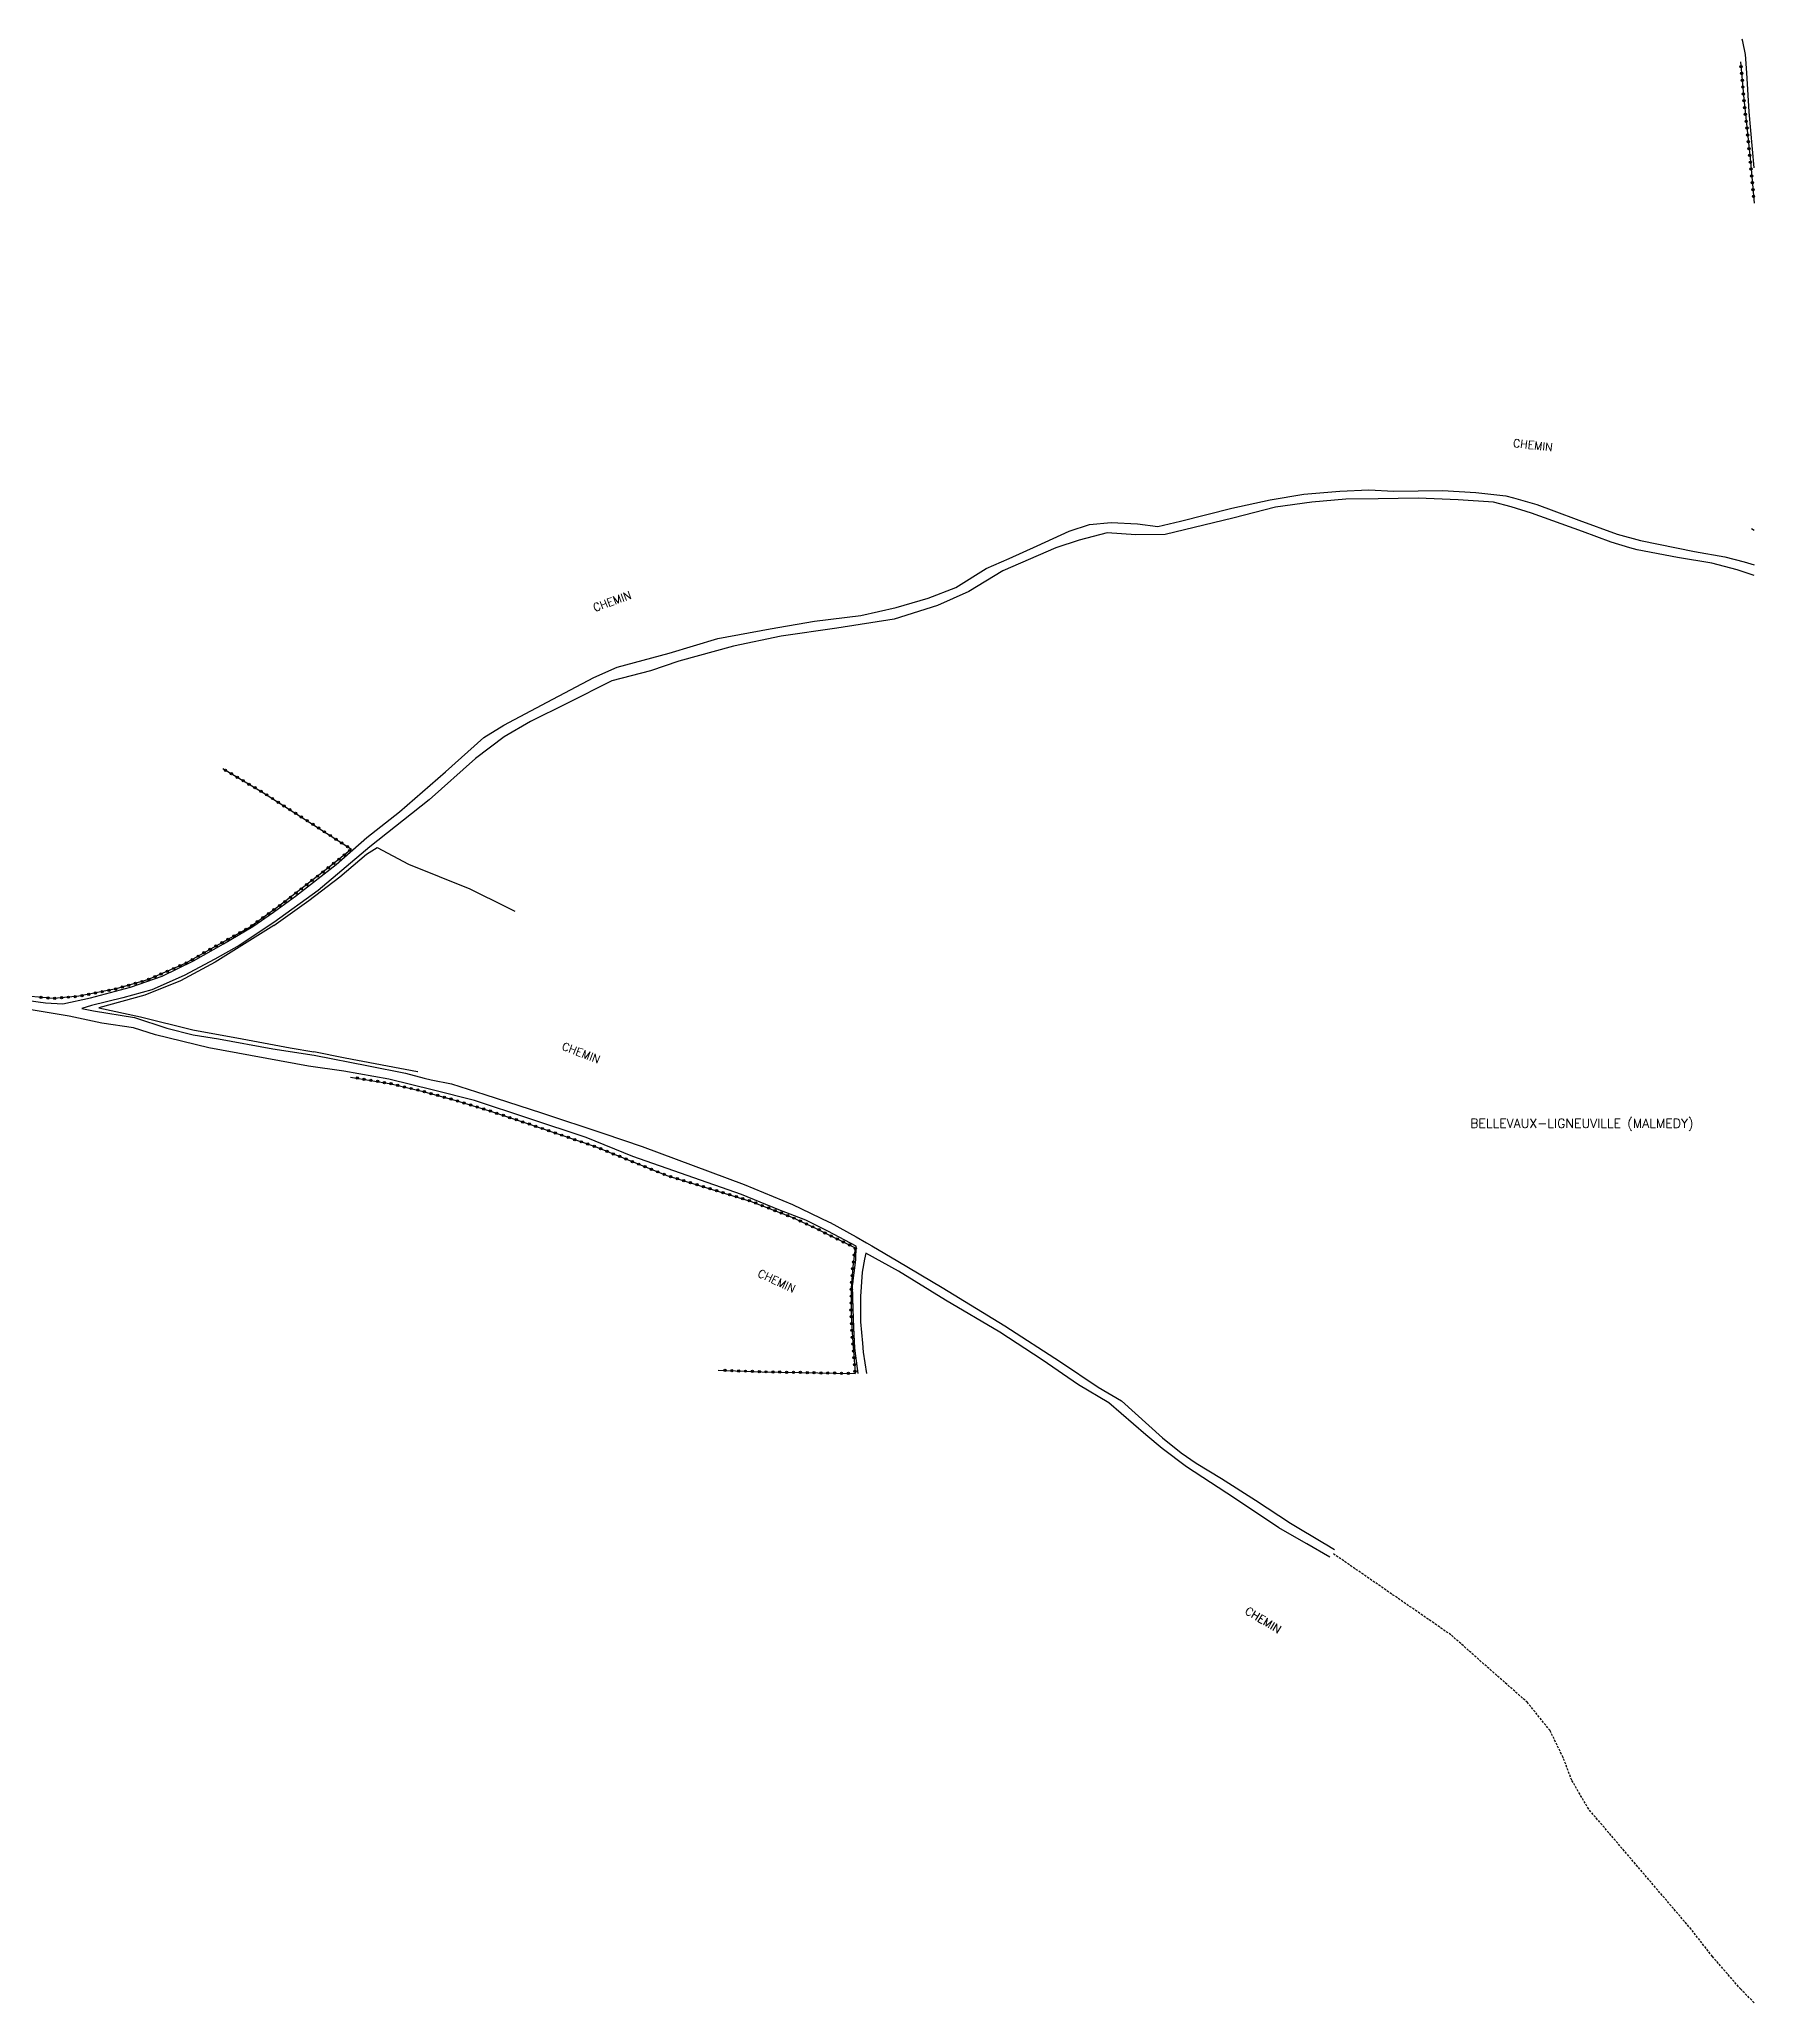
# Model space of a CAD drawing. Header units: millimetres. Extents: x 266999 to 268000, y 119000 to 120000.
# Drawn here: x 267624.9 to 268000.1, y 119570.6 to 120000 of the extents above; entities that cross this region are included whole.
import ezdxf
from ezdxf.enums import TextEntityAlignment as Align

# ---------------------------------------------------------------- set-up
doc = ezdxf.new("R2010")
doc.units = ezdxf.units.MM
doc.linetypes.add('DASHED', pattern=[0.75, 0.5, -0.25])
doc.layers.get('0').update_dxf_attribs({"linetype": 'CONTINUOUS'})
for name, color, linetype in [('W0070', 7, 'DASHED'), ('W0071', 7, 'CONTINUOUS'), ('W0323', 7, 'CONTINUOUS'), ('W0330', 7, 'CONTINUOUS'), ('W0980', 7, 'CONTINUOUS'), ('W0989', 7, 'CONTINUOUS')]:
    doc.layers.add(name, color=color, linetype=linetype)
doc.styles.get("Standard").update_dxf_attribs({"font": 'romans.shx', "width": 0.85})

# ---------------------------------------------------------------- blocks, each defined once
blk = doc.blocks.new('t323o')
at = {"color": 0, "linetype": 'Continuous'}
for radius in [0.25, 0.15]:
    blk.add_circle((0, 0), radius, dxfattribs=at)

msp = doc.modelspace()

# ---------------------------------------------------------------- linework, layer by layer
at = {"layer": 'W0070'}
msp.add_lwpolyline([(268000, 119570.64), (267997.09, 119573.57), (267990.88, 119580.75), (267986.23, 119586.7), (267963.82, 119612.95), (267960.11, 119619.29), (267958.22, 119624.28), (267955.36, 119630.14), (267950.45, 119636.27), (267933.69, 119651.07), (267907.91, 119668.85)], dxfattribs=at)
at = {"layer": 'W0071'}
for points in [[(268000, 119971.88), (267998.95, 119984.11), (267998.41, 119992.66), (267998.13, 119996.7), (267997.56, 119999.49), (267997.4, 120000)], [(267613.4, 119791.04), (267626.29, 119789.32), (267630.04, 119789.1), (267636.12, 119790.36), (267644.86, 119792.73), (267651.75, 119795.14), (267658.64, 119798.5), (267665.21, 119802.18), (267671.58, 119805.98), (267676.12, 119809.14), (267680.95, 119812.62), (267689.83, 119819.56), (267696.58, 119825.44), (267703.71, 119831.07), (267713.77, 119839.82), (267722.14, 119847.32), (267726.53, 119850.03), (267735.97, 119855.01), (267746.23, 119860.46), (267751.28, 119862.73), (267762.67, 119865.72), (267773.29, 119868.94), (267784.77, 119871.04), (267794.47, 119872.72), (267804.57, 119873.96), (267812.36, 119875.72), (267819.32, 119877.78), (267825.38, 119880.15), (267832.04, 119884.24), (267837.02, 119886.45), (267843.14, 119889.19), (267850.19, 119892.47), (267854.62, 119893.9), (267859.38, 119894.32), (267865.12, 119894.07), (267869.59, 119893.46), (267874.53, 119894.65), (267885.74, 119897.45), (267894.16, 119899.29), (267901.52, 119900.53), (267909.4, 119901.15), (267915.7, 119901.48), (267921.18, 119901.15), (267931.81, 119901.32), (267939.14, 119900.91), (267945.71, 119900.16), (267947.4, 119899.7), (267952.5, 119898.27), (267956.17, 119896.91), (267961.68, 119894.85), (267970.03, 119891.79), (267975.16, 119890.39), (267986.93, 119888.01), (267993.57, 119886.85), (267997.83, 119885.76), (268000, 119885.07)], [(268000, 119882.76), (267996.28, 119883.98), (267990.77, 119885.45), (267983.26, 119886.65), (267974.44, 119888.34), (267972.84, 119888.82), (267968.74, 119890.06), (267962.46, 119892.33), (267951.28, 119896.36), (267946.86, 119897.73), (267943.02, 119898.79), (267935.24, 119899.32), (267926.51, 119899.64), (267917.73, 119899.51), (267910.66, 119899.42), (267903.22, 119898.81), (267895.29, 119897.68), (267885.98, 119895.31), (267871.17, 119891.68), (267864.74, 119891.66), (267858.49, 119892.1), (267852.35, 119890.5), (267847.29, 119888.8), (267835.69, 119883.77), (267828.21, 119879.27), (267821.4, 119876.2), (267811.92, 119873.19), (267799.36, 119871.19), (267787.17, 119869.46), (267776.78, 119867.32), (267764.82, 119864.01), (267758.63, 119861.9), (267750.14, 119859.74), (267740.26, 119854.75), (267732.32, 119850.82), (267726.6, 119847.45), (267720.34, 119842.72), (267710.16, 119833.71), (267697.21, 119823.44), (267685.9, 119813.83), (267676.2, 119806.85), (267668.64, 119801.83), (267663.33, 119798.86), (267656.58, 119795.25), (267649.5, 119792.13), (267643.17, 119790.36), (267636.33, 119788.71), (267634.18, 119788.06), (267636.78, 119787.57), (267645.74, 119786.07), (267652.78, 119783.76), (267658.54, 119782.32), (267664.1, 119781.45), (267676.02, 119779.24), (267685.04, 119777.84), (267696.9, 119775.52), (267705.02, 119773.88), (267709.09, 119772.84), (267710.63, 119772.45), (267715.04, 119771.59), (267722.35, 119769.23), (267734.75, 119765.24), (267748.38, 119760.73), (267756.78, 119757.86), (267779.09, 119749.57), (267789.66, 119745.21), (267797.67, 119741.35), (267797.89, 119741.23), (267803.6, 119738.1), (267805.83, 119736.83), (267806.98, 119736.17), (267812.72, 119732.83), (267822.37, 119727.06), (267836.08, 119718.67), (267848.28, 119710.76), (267856.52, 119705.27), (267861.59, 119702.26), (267870.61, 119694.18), (267874.66, 119690.87), (267877.99, 119688.65), (267883.48, 119685.24), (267890.97, 119680.5), (267898.59, 119675.48), (267906.04, 119671.07), (267906.15, 119671)], [(267804, 119708.22), (267803.85, 119709.33), (267803.27, 119713.75), (267803.04, 119718.32), (267802.96, 119722.27), (267802.81, 119727.42), (267803.52, 119733.1), (267803.61, 119736.07), (267797.42, 119739.37), (267792.6, 119741.78), (267786.69, 119744), (267778.47, 119747.39), (267754.73, 119755.68), (267744.52, 119759.82), (267731.98, 119763.97), (267720.12, 119767.91), (267711.15, 119770.2), (267701.39, 119772.63), (267691.52, 119774.38), (267683.8, 119775.45), (267661.96, 119779.43), (267650.35, 119782.27), (267645.48, 119783.82), (267638.55, 119784.83), (267631.43, 119786.41), (267622.69, 119787.86)], [(267902.16, 119671), (267902.04, 119671.07), (267896.07, 119674.5), (267886.34, 119680.97), (267875.81, 119687.84), (267870.5, 119691.86), (267866.94, 119694.8), (267858.86, 119701.82), (267852.24, 119705.78), (267844.26, 119711.24), (267835, 119717.24), (267823.16, 119724.3), (267812.87, 119730.6), (267805.68, 119734.52), (267805.44, 119733.23), (267804.91, 119730.37), (267804.52, 119725.07), (267804.51, 119719.54), (267804.95, 119714.88), (267805.14, 119712.87), (267805.81, 119708.26)], [(267907.22, 119668.09), (267902.16, 119671)], [(267906.15, 119671), (267908.23, 119669.77)]]:
    msp.add_lwpolyline(points, dxfattribs=at)
at = {"layer": 'W0323'}
for points in [[(267997.05, 119995.08), (267997.74, 119987.01), (267999.19, 119973.26), (268000, 119964.16)], [(268000, 119892.55), (267999.46, 119892.96)], [(267665.06, 119840.5), (267673.96, 119835.22), (267693.18, 119822.9), (267688.64, 119819.24), (267677.55, 119810.57), (267671.12, 119805.94), (267663.04, 119801.42), (267656.79, 119797.88), (267648.58, 119794.31), (267641.68, 119792.34), (267633.57, 119790.74), (267628.05, 119790.25), (267623.03, 119790.64), (267601.93, 119793.94), (267580.83, 119797.42)], [(267692.98, 119773.07), (267701.86, 119771.61), (267708.58, 119770.01), (267715.76, 119768.03), (267723.35, 119765.68), (267730.83, 119763.21), (267746.51, 119757.85), (267762.15, 119751.54), (267765.26, 119750.62), (267780.64, 119745.87), (267789.5, 119742.43), (267794.68, 119740.03), (267803.4, 119735.7), (267802.85, 119731.55), (267802.51, 119726.87), (267802.48, 119721.26), (267802.78, 119716.02), (267803.29, 119709.32), (267803.37, 119708.23)], [(267773.39, 119708.98), (267782.95, 119708.61), (267803.37, 119708.23)]]:
    msp.add_lwpolyline(points, dxfattribs=at)
at = {"layer": 'W0330'}
for points in [[(267676.18, 119806.18), (267683.83, 119811.69), (267690.66, 119816.84), (267696.47, 119821.81), (267698.79, 119823.23), (267705.65, 119819.59), (267719.08, 119814.22), (267727.18, 119810.21), (267728.94, 119809.35)], [(267676.18, 119806.18), (267663.34, 119798.16), (267655.77, 119794.09), (267647.99, 119791), (267637.92, 119788.21), (267647.05, 119786.24), (267658.47, 119783.42), (267669.31, 119781.43), (267679.8, 119779.43), (267684.95, 119778.56)], [(267707.67, 119774.21), (267707.63, 119774.22), (267691.84, 119777.21), (267684.95, 119778.56)]]:
    msp.add_lwpolyline(points, dxfattribs=at)

# ---------------------------------------------------------------- block references
at = {"layer": 'W0323'}
for p, rotation in [((267997.14, 119994.02), 274.8594146397722), ((267997.27, 119992.52), 274.8594146397722), ((267997.4, 119991.03), 274.8594146397722), ((267997.53, 119989.54), 274.8594146397722), ((267997.65, 119988.04), 274.8594146397722), ((267997.79, 119986.55), 276.0152958333045), ((267997.95, 119985.06), 276.0152958333045), ((267998.1, 119983.56), 276.0152958333045), ((267998.26, 119982.07), 276.0152958333045), ((267998.42, 119980.58), 276.0152958333045), ((267998.58, 119979.09), 276.0152958333045), ((267998.73, 119977.6), 276.0152958333045), ((267998.89, 119976.1), 276.0152958333045), ((267999.05, 119974.61), 276.0152958333045), ((267999.2, 119973.12), 275.0886859823061), ((267999.33, 119971.63), 275.0886859823061), ((267999.47, 119970.13), 275.0886859823061), ((267999.6, 119968.64), 275.0886859823061), ((267999.73, 119967.14), 275.0886859823061), ((267999.87, 119965.65), 275.0886859823061), ((267665.63, 119840.16), 329.3459728630713), ((267666.92, 119839.4), 329.3459728630713), ((267668.21, 119838.63), 329.3459728630713), ((267669.5, 119837.87), 329.3459728630713), ((267670.79, 119837.1), 329.3459728630713), ((267672.08, 119836.34), 329.3459728630713), ((267673.37, 119835.57), 329.3459728630713), ((267674.65, 119834.78), 327.3311233385352), ((267675.91, 119833.97), 327.3311233385352), ((267677.17, 119833.16), 327.3311233385352), ((267678.43, 119832.35), 327.3311233385352), ((267679.7, 119831.55), 327.3311233385352), ((267680.96, 119830.74), 327.3311233385352), ((267682.22, 119829.93), 327.3311233385352), ((267683.49, 119829.12), 327.3311233385352), ((267684.75, 119828.31), 327.3311233385352), ((267686.01, 119827.5), 327.3311233385352), ((267687.27, 119826.69), 327.3311233385352), ((267688.54, 119825.88), 327.3311233385352), ((267689.8, 119825.07), 327.3311233385352), ((267691.06, 119824.26), 327.3311233385352), ((267692.32, 119823.45), 327.3311233385352), ((267692.8, 119822.6), 218.8978290717847), ((267686.94, 119817.91), 218.0209830350177), ((267688.12, 119818.84), 218.0209830350177), ((267689.3, 119819.77), 218.8978290717847), ((267690.46, 119820.71), 218.8978290717847), ((267691.63, 119821.65), 218.8978290717847), ((267681.03, 119813.29), 218.0209830350177), ((267682.22, 119814.22), 218.0209830350177), ((267683.4, 119815.14), 218.0209830350177), ((267684.58, 119816.06), 218.0209830350177), ((267685.76, 119816.99), 218.0209830350177), ((267676.27, 119809.65), 215.754591575063), ((267677.49, 119810.52), 215.754591575063), ((267678.67, 119811.44), 218.0209830350177), ((267679.85, 119812.37), 218.0209830350177), ((267670.11, 119805.38), 209.2060653990555), ((267671.4, 119806.14), 215.754591575063), ((267672.62, 119807.02), 215.754591575063), ((267673.83, 119807.89), 215.754591575063), ((267675.05, 119808.77), 215.754591575063), ((267662.26, 119800.98), 209.58271080318), ((267663.57, 119801.72), 209.2060653990555), ((267664.87, 119802.45), 209.2060653990555), ((267666.18, 119803.18), 209.2060653990555), ((267667.49, 119803.91), 209.2060653990555), ((267668.8, 119804.64), 209.2060653990555), ((267652.93, 119796.2), 203.4682137447579), ((267654.3, 119796.8), 203.4682137447579), ((267655.68, 119797.39), 203.4682137447579), ((267657.04, 119798.02), 209.58271080318), ((267658.35, 119798.76), 209.58271080318), ((267659.65, 119799.5), 209.58271080318), ((267660.95, 119800.24), 209.58271080318), ((267640.12, 119792.04), 191.156288401725), ((267641.6, 119792.33), 191.156288401725), ((267643.04, 119792.73), 195.9190711705294), ((267644.48, 119793.14), 195.9190711705294), ((267645.93, 119793.55), 195.9190711705294), ((267647.37, 119793.96), 195.9190711705294), ((267648.8, 119794.41), 203.4682137447579), ((267650.18, 119795), 203.4682137447579), ((267651.55, 119795.6), 203.4682137447579), ((267625.28, 119790.47), 175.4764560244771), ((267626.78, 119790.35), 175.4764560244771), ((267628.27, 119790.27), 185.1270023079771), ((267629.77, 119790.4), 185.1270023079771), ((267631.26, 119790.53), 185.1270023079771), ((267632.75, 119790.67), 185.1270023079771), ((267634.24, 119790.87), 191.156288401725), ((267635.71, 119791.16), 191.156288401725), ((267637.18, 119791.45), 191.156288401725), ((267638.65, 119791.74), 191.156288401725), ((267694.46, 119772.83), 350.6580315090554), ((267695.94, 119772.58), 350.6580315090554), ((267697.42, 119772.34), 350.6580315090554), ((267698.9, 119772.1), 350.6580315090554), ((267700.38, 119771.85), 350.6580315090554), ((267701.86, 119771.61), 350.6580315090554), ((267703.32, 119771.26), 346.5832984449548), ((267704.78, 119770.91), 346.5832984449548), ((267706.24, 119770.56), 346.5832984449548), ((267707.7, 119770.22), 346.5832984449548), ((267709.15, 119769.85), 344.6077860808425), ((267710.6, 119769.45), 344.6077860808425), ((267712.05, 119769.05), 344.6077860808425), ((267713.49, 119768.65), 344.6077860808425), ((267714.94, 119768.26), 344.6077860808425), ((267716.38, 119767.84), 342.8162101453356), ((267717.81, 119767.4), 342.8162101453356), ((267719.25, 119766.95), 342.8162101453356), ((267720.68, 119766.51), 342.8162101453356), ((267722.11, 119766.07), 342.8162101453356), ((267723.54, 119765.62), 341.6571294900069), ((267724.97, 119765.15), 341.6571294900069), ((267726.39, 119764.68), 341.6571294900069), ((267727.81, 119764.2), 341.6571294900069), ((267729.24, 119763.73), 341.6571294900069), ((267730.66, 119763.26), 341.6571294900069), ((267732.08, 119762.78), 341.1506718127665), ((267733.5, 119762.29), 341.1506718127665), ((267734.92, 119761.81), 341.1506718127665), ((267736.34, 119761.32), 341.1506718127665), ((267737.76, 119760.84), 341.1506718127665), ((267739.18, 119760.35), 341.1506718127665), ((267740.6, 119759.87), 341.1506718127665), ((267742.02, 119759.38), 341.1506718127665), ((267743.44, 119758.9), 341.1506718127665), ((267744.86, 119758.41), 341.1506718127665), ((267746.28, 119757.93), 341.1506718127665), ((267747.67, 119757.38), 338.0326771669065), ((267749.06, 119756.82), 338.0326771669065), ((267750.46, 119756.26), 338.0326771669065), ((267751.85, 119755.7), 338.0326771669065), ((267753.24, 119755.14), 338.0326771669065), ((267754.63, 119754.58), 338.0326771669065), ((267756.02, 119754.01), 338.0326771669065), ((267757.41, 119753.45), 338.0326771669065), ((267758.8, 119752.89), 338.0326771669065), ((267760.19, 119752.33), 338.0326771669065), ((267761.58, 119751.77), 338.0326771669065), ((267763, 119751.29), 343.5446093579914), ((267764.44, 119750.86), 343.5446093579914), ((267765.88, 119750.43), 342.8198312680346), ((267767.31, 119749.99), 342.8198312680346), ((267768.74, 119749.55), 342.8198312680346), ((267770.18, 119749.1), 342.8198312680346), ((267771.61, 119748.66), 342.8198312680346), ((267773.04, 119748.22), 342.8198312680346), ((267774.48, 119747.77), 342.8198312680346), ((267775.91, 119747.33), 342.8198312680346), ((267777.34, 119746.89), 342.8198312680346), ((267778.78, 119746.44), 342.8198312680346), ((267780.21, 119746), 342.8198312680346), ((267781.62, 119745.49), 338.8109910589153), ((267783.02, 119744.95), 338.8109910589153), ((267784.42, 119744.4), 338.8109910589153), ((267785.81, 119743.86), 338.8109910589153), ((267787.21, 119743.32), 338.8109910589153), ((267788.61, 119742.78), 338.8109910589153), ((267790, 119742.2), 335.1323044672855), ((267791.36, 119741.57), 335.1323044672855), ((267792.72, 119740.94), 335.1323044672855), ((267794.08, 119740.31), 335.1323044672855), ((267795.43, 119739.66), 333.6033647200719), ((267796.77, 119738.99), 333.6033647200719), ((267798.12, 119738.33), 333.6033647200719), ((267799.46, 119737.66), 333.6033647200719), ((267800.8, 119736.99), 333.6033647200719), ((267802.15, 119736.33), 333.6033647200719), ((267803, 119732.63), 262.5048566374591), ((267803.19, 119734.12), 262.5048566374591), ((267803.39, 119735.6), 262.5048566374591), ((267802.61, 119728.15), 265.8136007194782), ((267802.72, 119729.64), 265.8136007194782), ((267802.82, 119731.14), 265.8136007194782), ((267802.49, 119723.65), 269.6318722688771), ((267802.5, 119725.15), 269.6318722688771), ((267802.51, 119726.65), 269.6318722688771), ((267802.48, 119722.15), 269.6318722688771), ((267802.51, 119720.65), 273.3382891307929), ((267802.6, 119719.15), 273.3382891307929), ((267802.69, 119717.66), 273.3382891307929), ((267802.77, 119716.16), 273.3382891307929), ((267802.88, 119714.66), 274.2999906358024), ((267803, 119713.17), 274.2999906358024), ((267803.11, 119711.67), 274.2999906358024), ((267774.89, 119708.92), 357.8162885486781), ((267776.39, 119708.86), 357.8162885486781), ((267777.89, 119708.81), 357.8162885486781), ((267779.38, 119708.75), 357.8162885486781), ((267780.88, 119708.69), 357.8162885486781), ((267782.38, 119708.64), 357.8162885486781), ((267783.88, 119708.6), 358.933528548714), ((267785.38, 119708.57), 358.933528548714), ((267786.88, 119708.54), 358.933528548714), ((267788.38, 119708.51), 358.933528548714), ((267789.88, 119708.49), 358.933528548714), ((267791.38, 119708.46), 358.933528548714), ((267792.88, 119708.43), 358.933528548714), ((267794.38, 119708.4), 358.933528548714), ((267795.88, 119708.37), 358.933528548714), ((267797.38, 119708.35), 358.933528548714), ((267798.88, 119708.32), 358.933528548714), ((267800.38, 119708.29), 358.933528548714), ((267801.88, 119708.26), 358.933528548714), ((267803.22, 119710.18), 274.2999906358024), ((267803.33, 119708.68), 274.2812546393051)]:
    msp.add_blockref('t323o', p, dxfattribs=dict(at, rotation=rotation))

# ---------------------------------------------------------------- texts
at = {"layer": 'W0980'}
msp.add_text('BELLEVAUX-LIGNEUVILLE (MALMEDY)', height=2, dxfattribs=at).set_placement((267962.32, 119762.81), align=Align.MIDDLE)
at = {"layer": 'W0989'}
for rotation, p in [(353.6053, (267951.61, 119911.25)), (19.9731, (267750.2, 119877.09)), (339.0271, (267743.41, 119778.37)), (334.9916, (267786.19, 119728.48)), (328.5067, (267892.62, 119654.32))]:
    msp.add_text('CHEMIN', height=1.75, rotation=rotation, dxfattribs=at).set_placement(p, align=Align.MIDDLE_CENTER)

doc.saveas('drawing.dxf')
